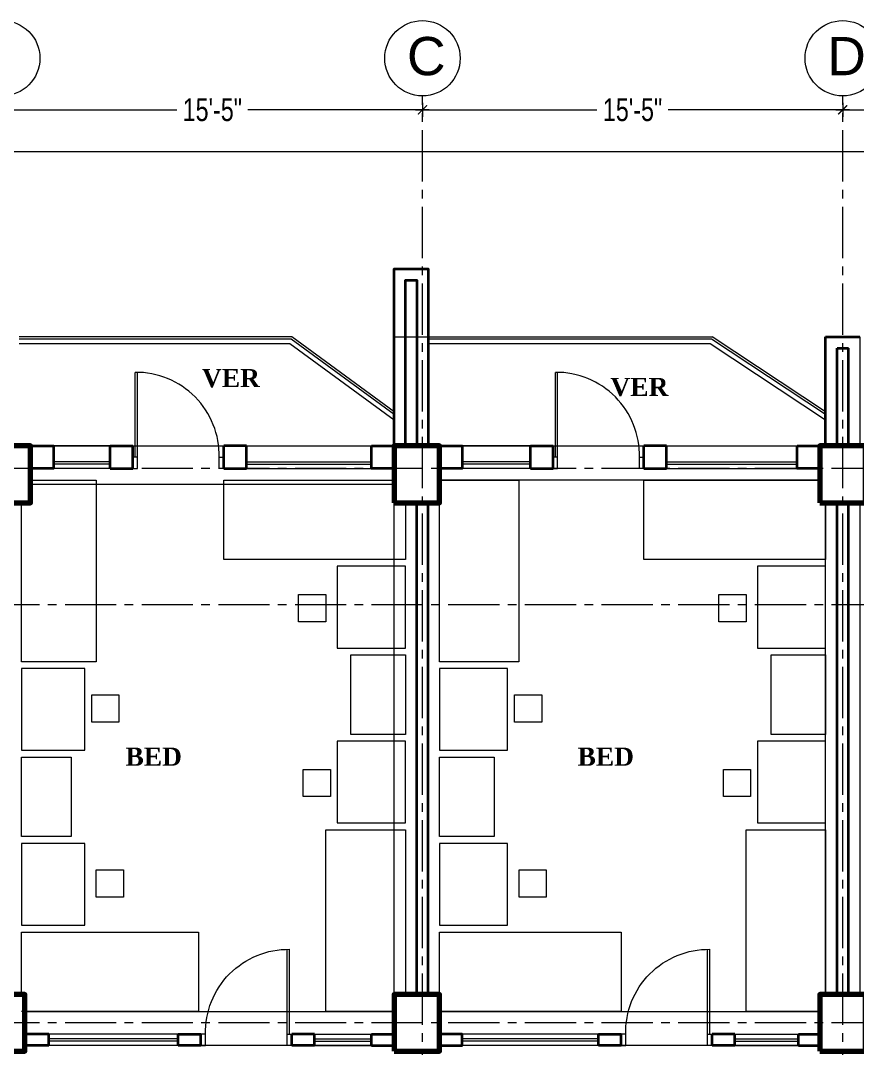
# Model space of a CAD drawing. Header units: feet. Extents: x 25261344 to 25389498, y 30010528 to 30074588.
# Drawn here: x 25362038.9 to 25362407.3, y 30072580.4 to 30073033 of the extents above; entities that cross this region are included whole.
import ezdxf

# ---------------------------------------------------------------- set-up
doc = ezdxf.new("R2010")
doc.units = ezdxf.units.FT
doc.header["$LTSCALE"] = 30
doc.header["$MEASUREMENT"] = 0
doc.header["$PDMODE"] = 32
doc.header["$PDSIZE"] = 15
doc.linetypes.add('CENTER2', pattern=[1.125, 0.75, -0.125, 0.125, -0.125])
doc.layers.get('0').update_dxf_attribs({"lineweight": 5})
for name, color, linetype, lineweight in [('Column', 1, 'Continuous', 80), ('Dim-1', 7, 'Continuous', 9), ('Door', 32, 'Continuous', 5), ('Furnitures', 251, 'Continuous', 9), ('GRADE BEAM', 2, 'Continuous', 20), ('grid text', 252, 'CENTER2', 9), ('line 2', 7, 'Continuous', 13), ('rail', 224, 'Continuous', 9), ('TEXT', 7, 'Continuous', 18), ('WALL', 7, 'Continuous', 35), ('WIN', 142, 'Continuous', 20)]:
    doc.layers.add(name, color=color, linetype=linetype, lineweight=lineweight)
doc.styles.add('RomanS', font='swissl.ttf')
doc.styles.get("Standard").update_dxf_attribs({"font": 'timesbd.ttf'})
doc.styles.add('SWIS_LT', font='swisscl.ttf')
doc.dimstyles.new('dim-02', dxfattribs={"dimtxt": 8, "dimasz": 3, "dimexe": 3, "dimexo": 3, "dimgap": 2, "dimtad": 0, "dimdec": 0, "dimzin": 0, "dimdsep": 46, "dimlunit": 4, "dimtxsty": 'SWIS_LT', "dimblk": 'ARCHTICK', "dimcen": 2, "dimdle": 3, "dimclrd": 256, "dimclre": 256, "dimclrt": 256, "dimadec": 0, "dimazin": 0, "dimtfac": 1, "dimtdec": 0, "dimtix": 1, "dimtmove": 0, "dimatfit": 3, "dimfxl": 0, "dimfrac": 2, "dimtolj": 1, "dimtzin": 1, "dimlwd": -1, "dimarcsym": 0})

# ---------------------------------------------------------------- blocks, each defined once
blk = doc.blocks.new('FG')
at = {"layer": 'Door'}
for p, q in [((-2, -5), (-2, -42.39)), ((-1, -5), (-1, -42.39))]:
    blk.add_line(p, q, dxfattribs=at)
for points in [[(-40, 0), (-38, 0), (-38, -5), (-40, -5)], [(0, 0), (-2, 0), (-2, -5), (0, -5)]]:
    blk.add_lwpolyline(points, dxfattribs=at)
blk.add_arc((-1.44, -5.83), 36.57, 178.7054, 270.6905, dxfattribs=at)
blk = doc.blocks.new('_ArchTick')
at = {"color": 0, "linetype": 'ByBlock', "const_width": 0.15}
blk.add_lwpolyline([(-0.5, -0.5), (0.5, 0.5)], dxfattribs=at)
blk = doc.blocks.new('*D118')
at = {"lineweight": -2}
for p, q in [((25359791.96, 30072996.78), (25359791.96, 30072990.65)), ((25359976.96, 30072996.78), (25359976.96, 30072990.65))]:
    blk.add_line(p, q, dxfattribs=at)
for p, q in [((25359788.96, 30072993.65), (25359868.77, 30072993.65)), ((25359979.96, 30072993.65), (25359900.14, 30072993.65))]:
    blk.add_line(p, q)
at = {"layer": 'Defpoints', "color": 0}
for p in [(25359791.96, 30072999.78), (25359976.96, 30072999.78), (25359976.96, 30072993.65)]:
    blk.add_point(p, dxfattribs=at)
at = {"xscale": 4, "yscale": 4, "zscale": 4, "rotation": 180}
blk.add_blockref('_ArchTick', (25359791.96, 30072993.65), dxfattribs=at)
at = {"xscale": 4, "yscale": 4, "zscale": 4}
blk.add_blockref('_ArchTick', (25359976.96, 30072993.65), dxfattribs=at)
at = {"insert": (25359884.46, 30072993.65), "char_height": 10, "attachment_point": 5, "style": 'SWIS_LT'}
blk.add_mtext('\\A1;15\'-5"', dxfattribs=at)
blk = doc.blocks.new('*D119')
at = {"lineweight": -2}
for p, q in [((25359976.96, 30072996.78), (25359976.96, 30072990.65)), ((25360161.96, 30072996.78), (25360161.96, 30072990.65))]:
    blk.add_line(p, q, dxfattribs=at)
for p, q in [((25359973.96, 30072993.65), (25360053.77, 30072993.65)), ((25360164.96, 30072993.65), (25360085.14, 30072993.65))]:
    blk.add_line(p, q)
at = {"layer": 'Defpoints', "color": 0}
for p in [(25359976.96, 30072999.78), (25360161.96, 30072999.78), (25360161.96, 30072993.65)]:
    blk.add_point(p, dxfattribs=at)
at = {"xscale": 4, "yscale": 4, "zscale": 4, "rotation": 180}
blk.add_blockref('_ArchTick', (25359976.96, 30072993.65), dxfattribs=at)
at = {"xscale": 4, "yscale": 4, "zscale": 4}
blk.add_blockref('_ArchTick', (25360161.96, 30072993.65), dxfattribs=at)
at = {"insert": (25360069.46, 30072993.65), "char_height": 10, "attachment_point": 5, "style": 'SWIS_LT'}
blk.add_mtext('\\A1;15\'-5"', dxfattribs=at)
blk = doc.blocks.new('*D120')
at = {"lineweight": -2}
for p, q in [((25360161.96, 30072996.78), (25360161.96, 30072990.65)), ((25360346.96, 30072996.78), (25360346.96, 30072990.65))]:
    blk.add_line(p, q, dxfattribs=at)
for p, q in [((25360158.96, 30072993.65), (25360238.77, 30072993.65)), ((25360349.96, 30072993.65), (25360270.14, 30072993.65))]:
    blk.add_line(p, q)
at = {"layer": 'Defpoints', "color": 0}
for p in [(25360161.96, 30072999.78), (25360346.96, 30072999.78), (25360346.96, 30072993.65)]:
    blk.add_point(p, dxfattribs=at)
at = {"xscale": 4, "yscale": 4, "zscale": 4, "rotation": 180}
blk.add_blockref('_ArchTick', (25360161.96, 30072993.65), dxfattribs=at)
at = {"xscale": 4, "yscale": 4, "zscale": 4}
blk.add_blockref('_ArchTick', (25360346.96, 30072993.65), dxfattribs=at)
at = {"insert": (25360254.46, 30072993.65), "char_height": 10, "attachment_point": 5, "style": 'SWIS_LT'}
blk.add_mtext('\\A1;15\'-5"', dxfattribs=at)
blk = doc.blocks.new('*D156')
at = {"layer": 'Defpoints', "color": 0}
for p in [(25362578.31, 30072953.7), (25361790.74, 30072143.7), (25362763.31, 30072143.7)]:
    blk.add_point(p, dxfattribs=at)
at = {"layer": 'Dim-1'}
for p, q in [((25361790.74, 30072956.7), (25361790.74, 30072561.75)), ((25361790.74, 30072140.7), (25361790.74, 30072535.65))]:
    blk.add_line(p, q, dxfattribs=at)
at = {"layer": 'Dim-1', "lineweight": -2}
for p, q in [((25361800.74, 30072953.7), (25361787.74, 30072953.7)), ((25361800.74, 30072143.7), (25361787.74, 30072143.7))]:
    blk.add_line(p, q, dxfattribs=at)
at = {"layer": 'Dim-1', "xscale": 3, "yscale": 3, "zscale": 3}
for p, rotation in [((25361790.74, 30072953.7), 90), ((25361790.74, 30072143.7), 270)]:
    blk.add_blockref('_ArchTick', p, dxfattribs=dict(at, rotation=rotation))
at = {"layer": 'Dim-1', "insert": (25361790.74, 30072548.7), "char_height": 8, "attachment_point": 5, "rotation": 90, "style": 'SWIS_LT'}
blk.add_mtext('\\A1;67\'-6"', dxfattribs=at)
blk = doc.blocks.new('*D157')
at = {"layer": 'Defpoints', "color": 0}
for p in [(25363292.31, 30072975.27), (25361838.31, 30072893.7), (25363292.31, 30072785.7)]:
    blk.add_point(p, dxfattribs=at)
at = {"layer": 'Dim-1'}
for p, q in [((25361835.31, 30072975.27), (25362549.85, 30072975.27)), ((25363295.31, 30072975.27), (25362580.76, 30072975.27))]:
    blk.add_line(p, q, dxfattribs=at)
at = {"layer": 'Dim-1', "lineweight": -2}
for p, q in [((25361838.31, 30072965.27), (25361838.31, 30072978.27)), ((25363292.31, 30072965.27), (25363292.31, 30072978.27))]:
    blk.add_line(p, q, dxfattribs=at)
at = {"layer": 'Dim-1', "xscale": 3, "yscale": 3, "zscale": 3, "rotation": 180}
blk.add_blockref('_ArchTick', (25361838.31, 30072975.27), dxfattribs=at)
at = {"layer": 'Dim-1', "xscale": 3, "yscale": 3, "zscale": 3}
blk.add_blockref('_ArchTick', (25363292.31, 30072975.27), dxfattribs=at)
at = {"layer": 'Dim-1', "insert": (25362565.31, 30072975.27), "char_height": 8, "attachment_point": 5, "style": 'SWIS_LT'}
blk.add_mtext('\\A1;121\'-2"', dxfattribs=at)
blk = doc.blocks.new('T B')
at = {"layer": 'GRADE BEAM'}
for points in [[(25352618.54, 30069446.57), (25352633.54, 30069446.57), (25352633.54, 30069398.57), (25352618.54, 30069398.57)], [(25352808.54, 30069446.57), (25352823.54, 30069446.57), (25352823.54, 30069398.57), (25352808.54, 30069398.57)], [(25352618.54, 30069398.57), (25352618.54, 30069381.57), (25352458.54, 30069381.57), (25352458.54, 30069398.57)], [(25352806.04, 30069398.57), (25352806.04, 30069383.57), (25352638.54, 30069383.57), (25352638.54, 30069398.57)], [(25352618.54, 30069373.57), (25352633.54, 30069373.57), (25352633.54, 30069157.07), (25352618.54, 30069157.07)], [(25352808.54, 30069373.57), (25352823.54, 30069373.57), (25352823.54, 30069157.07), (25352808.54, 30069157.07)], [(25352618.54, 30069149.57), (25352618.54, 30069134.57), (25352456.04, 30069134.57), (25352456.04, 30069149.57)], [(25352806.04, 30069149.57), (25352806.04, 30069134.57), (25352638.54, 30069134.57), (25352638.54, 30069149.57)]]:
    blk.add_lwpolyline(points, close=True, dxfattribs=at)
blk = doc.blocks.new('COL2')
at = {"layer": 'Column'}
for points in [[(165, -25), (185, -25), (185, 0), (165, 0)], [(345, -25), (365, -25), (365, 0), (345, 0)], [(532.5, -25), (552.5, -25), (552.5, 0), (532.5, 0)], [(162.5, -266.5), (182.5, -266.5), (182.5, -241.5), (162.5, -241.5)], [(345, -266.5), (365, -266.5), (365, -241.5), (345, -241.5)], [(532.5, -266.5), (552.5, -266.5), (552.5, -241.5), (532.5, -241.5)]]:
    blk.add_lwpolyline(points, close=True, dxfattribs=at)
at = {"layer": 'GRADE BEAM'}
blk.add_blockref('T B', (-25352273.54, -30069398.57), dxfattribs=at)
blk = doc.blocks.new('DGFGSDFG')
at = {"layer": 'grid text'}
for p, q in [((25359976.96, 30072118.41), (25359976.96, 30072999.78)), ((25360161.96, 30072118.41), (25360161.96, 30072999.78)), ((25361090.85, 30072835.7), (25359529.41, 30072835.7)), ((25361090.85, 30072775.7), (25359529.41, 30072775.7)), ((25361090.85, 30072591.7), (25359529.41, 30072591.7))]:
    blk.add_line(p, q, dxfattribs=at)
at = {"layer": 'grid text', "linetype": 'Continuous'}
for centre in [(25359791.96, 30073016.37), (25359976.96, 30073016.37), (25360161.96, 30073016.37)]:
    blk.add_circle(centre, 16.59, dxfattribs=at)
at = {"layer": 'grid text', "char_height": 16.842, "attachment_point": 1, "style": 'RomanS'}
for s, insert in [('{\\C256;C}', (25359970.15, 30073025.74)), ('{\\C256;D}', (25360155.15, 30073025.74))]:
    blk.add_mtext_dynamic_manual_height_columns(s, width=25.401, gutter_width=84.21, heights=[32.6], dxfattribs=dict(at, insert=insert))
for base, p1, p2, picture, middle in [((25359976.96, 30072993.65), (25359791.96, 30072999.78), (25359976.96, 30072999.78), '*D118', (25359884.46, 30072993.65)), ((25360161.96, 30072993.65), (25359976.96, 30072999.78), (25360161.96, 30072999.78), '*D119', (25360069.46, 30072993.65)), ((25360346.96, 30072993.65), (25360161.96, 30072999.78), (25360346.96, 30072999.78), '*D120', (25360254.46, 30072993.65))]:
    dim = blk.add_linear_dim(base=base, p1=p1, p2=p2, dimstyle='dim-02', override={"dimtxt": 10, "dimtmove": 1, "dimfxl": 10})
    dim.commit()
    dim.dimension.update_dxf_attribs({"geometry": picture, "text_midpoint": middle})

msp = doc.modelspace()

# ---------------------------------------------------------------- linework, layer by layer
at = {"layer": 'Furnitures'}
for points in [[(25362043.31, 30072830.7), (25362072.18, 30072830.7), (25362072.18, 30072750.7), (25362039.31, 30072750.7), (25362039.31, 30072820.7)], [(25362208.31, 30072820.7), (25362208.31, 30072795.7), (25362128.31, 30072795.7), (25362128.31, 30072830.7), (25362203.31, 30072830.7)], [(25362223.31, 30072830.7), (25362258.31, 30072830.7), (25362258.31, 30072750.7), (25362223.31, 30072750.7), (25362223.31, 30072820.7)], [(25362393.31, 30072820.7), (25362393.31, 30072795.7), (25362313.31, 30072795.7), (25362313.31, 30072830.7), (25362390.81, 30072830.7)], [(25362203.31, 30072596.7), (25362173.31, 30072596.7), (25362173.31, 30072676.7), (25362208.31, 30072676.7), (25362208.31, 30072604.2)], [(25362390.81, 30072596.7), (25362358.31, 30072596.7), (25362358.31, 30072676.7), (25362393.31, 30072676.7), (25362393.31, 30072604.2)], [(25362039.31, 30072604.2), (25362039.31, 30072631.7), (25362117.18, 30072631.7), (25362117.18, 30072596.7), (25362039.31, 30072596.7)], [(25362223.31, 30072604.2), (25362223.31, 30072631.7), (25362303.31, 30072631.7), (25362303.31, 30072596.7), (25362223.31, 30072596.7)]]:
    msp.add_lwpolyline(points, dxfattribs=at)
for points in [[(25362208.31, 30072792.7), (25362178.31, 30072792.7), (25362178.31, 30072756.7), (25362208.31, 30072756.7)], [(25362393.31, 30072792.7), (25362363.31, 30072792.7), (25362363.31, 30072756.7), (25362393.31, 30072756.7)], [(25362161.29, 30072780.31), (25362173.29, 30072780.31), (25362173.29, 30072768.31), (25362161.29, 30072768.31)], [(25362346.29, 30072780.31), (25362358.29, 30072780.31), (25362358.29, 30072768.31), (25362346.29, 30072768.31)], [(25362208.31, 30072718.7), (25362184.31, 30072718.7), (25362184.31, 30072753.7), (25362208.31, 30072753.7)], [(25362393.31, 30072718.7), (25362369.31, 30072718.7), (25362369.31, 30072753.7), (25362393.31, 30072753.7)], [(25362039.31, 30072711.7), (25362067.18, 30072711.7), (25362067.18, 30072747.7), (25362039.31, 30072747.7)], [(25362223.31, 30072711.7), (25362253.31, 30072711.7), (25362253.31, 30072747.7), (25362223.31, 30072747.7)], [(25362082.2, 30072724.08), (25362070.2, 30072724.08), (25362070.2, 30072736.08), (25362082.2, 30072736.08)], [(25362268.32, 30072724.08), (25362256.32, 30072724.08), (25362256.32, 30072736.08), (25362268.32, 30072736.08)], [(25362208.31, 30072715.7), (25362178.31, 30072715.7), (25362178.31, 30072679.7), (25362208.31, 30072679.7)], [(25362393.31, 30072715.7), (25362363.31, 30072715.7), (25362363.31, 30072679.7), (25362393.31, 30072679.7)], [(25362039.31, 30072708.7), (25362061.18, 30072708.7), (25362061.18, 30072673.7), (25362039.31, 30072673.7)], [(25362039.31, 30072708.7), (25362061.18, 30072708.7), (25362061.18, 30072673.7), (25362039.31, 30072673.7)], [(25362223.31, 30072708.7), (25362247.31, 30072708.7), (25362247.31, 30072673.7), (25362223.31, 30072673.7)], [(25362223.31, 30072708.7), (25362247.31, 30072708.7), (25362247.31, 30072673.7), (25362223.31, 30072673.7)], [(25362163.29, 30072703.31), (25362175.29, 30072703.31), (25362175.29, 30072691.31), (25362163.29, 30072691.31)], [(25362348.29, 30072703.31), (25362360.29, 30072703.31), (25362360.29, 30072691.31), (25362348.29, 30072691.31)], [(25362039.31, 30072634.7), (25362067.18, 30072634.7), (25362067.18, 30072670.7), (25362039.31, 30072670.7)], [(25362223.31, 30072634.7), (25362253.31, 30072634.7), (25362253.31, 30072670.7), (25362223.31, 30072670.7)], [(25362084.2, 30072647.08), (25362072.2, 30072647.08), (25362072.2, 30072659.08), (25362084.2, 30072659.08)], [(25362270.32, 30072647.08), (25362258.32, 30072647.08), (25362258.32, 30072659.08), (25362270.32, 30072659.08)]]:
    msp.add_lwpolyline(points, close=True, dxfattribs=at)
at = {"layer": 'line 2'}
for p in [(25362218.31, 30072893.7), (25362393.31, 30072860.7)]:
    msp.add_line(p, (25362343.31, 30072893.7), dxfattribs=at)
msp.add_lwpolyline([(25362203.31, 30072860.7), (25362158.31, 30072893.7), (25362038.31, 30072893.7)], dxfattribs=at)
at = {"layer": 'rail'}
for p, q in [((25362158.01, 30072892.7), (25362038.31, 30072892.7)), ((25362203.31, 30072859.5), (25362158.01, 30072892.7)), ((25362343.01, 30072892.7), (25362218.31, 30072892.7)), ((25362393.31, 30072859.5), (25362343.01, 30072892.7)), ((25362157.41, 30072890.7), (25362038.31, 30072890.7)), ((25362203.31, 30072857.1), (25362157.41, 30072890.7)), ((25362342.41, 30072890.7), (25362218.31, 30072890.7)), ((25362393.31, 30072857.1), (25362342.41, 30072890.7))]:
    msp.add_line(p, q, dxfattribs=at)
at = {"layer": 'WALL', "ltscale": 10}
for p, q in [((25362393.31, 30072845.7), (25362393.31, 30072893.7)), ((25362393.31, 30072893.7), (25362408.31, 30072893.7)), ((25362398.31, 30072845.7), (25362398.31, 30072888.7)), ((25362398.31, 30072888.7), (25362403.31, 30072888.7)), ((25362403.31, 30072845.7), (25362403.31, 30072888.7)), ((25362078.31, 30072845.7), (25362088.31, 30072845.7)), ((25362128.31, 30072835.7), (25362128.31, 30072845.7)), ((25362138.31, 30072845.7), (25362128.31, 30072845.7)), ((25362138.31, 30072835.7), (25362138.31, 30072845.7)), ((25362263.31, 30072845.7), (25362273.31, 30072845.7)), ((25362313.31, 30072835.7), (25362313.31, 30072845.7)), ((25362323.31, 30072845.7), (25362313.31, 30072845.7)), ((25362323.31, 30072835.7), (25362323.31, 30072845.7)), ((25362078.31, 30072835.7), (25362088.31, 30072835.7)), ((25362128.31, 30072835.7), (25362138.31, 30072835.7)), ((25362263.31, 30072835.7), (25362273.31, 30072835.7)), ((25362313.31, 30072835.7), (25362323.31, 30072835.7)), ((25362213.31, 30072604.2), (25362213.31, 30072820.7)), ((25362218.31, 30072604.2), (25362218.31, 30072820.7)), ((25362398.31, 30072604.2), (25362398.31, 30072820.7)), ((25362403.31, 30072604.2), (25362403.31, 30072820.7)), ((25362051.31, 30072586.7), (25362040.81, 30072586.7)), ((25362051.31, 30072581.7), (25362051.31, 30072586.7)), ((25362108.31, 30072581.7), (25362108.31, 30072586.7)), ((25362108.31, 30072586.7), (25362118.31, 30072586.7)), ((25362118.31, 30072581.7), (25362118.31, 30072586.7)), ((25362168.31, 30072586.7), (25362158.31, 30072586.7)), ((25362193.31, 30072586.7), (25362203.31, 30072586.7)), ((25362293.31, 30072581.7), (25362293.31, 30072586.7)), ((25362293.31, 30072586.7), (25362303.31, 30072586.7)), ((25362303.31, 30072581.7), (25362303.31, 30072586.7)), ((25362353.31, 30072586.7), (25362343.31, 30072586.7)), ((25362381.31, 30072586.7), (25362390.81, 30072586.7)), ((25362051.31, 30072581.7), (25362040.81, 30072581.7)), ((25362118.31, 30072581.7), (25362108.31, 30072581.7)), ((25362168.31, 30072581.7), (25362158.31, 30072581.7)), ((25362193.31, 30072581.7), (25362203.31, 30072581.7)), ((25362303.31, 30072581.7), (25362293.31, 30072581.7)), ((25362353.31, 30072581.7), (25362343.31, 30072581.7)), ((25362381.31, 30072581.7), (25362390.81, 30072581.7))]:
    msp.add_line(p, q, dxfattribs=at)
for points in [[(25362203.31, 30072845.7), (25362203.31, 30072923.7), (25362218.31, 30072923.7), (25362218.31, 30072845.7)], [(25362208.31, 30072845.7), (25362208.31, 30072918.7), (25362213.31, 30072918.7), (25362213.31, 30072845.7)], [(25362078.31, 30072835.7), (25362078.31, 30072845.7)], [(25362088.31, 30072835.7), (25362088.31, 30072845.7)], [(25362263.31, 30072835.7), (25362263.31, 30072845.7)], [(25362273.31, 30072835.7), (25362273.31, 30072845.7)], [(25362158.31, 30072581.7), (25362158.31, 30072586.7)], [(25362168.31, 30072581.7), (25362168.31, 30072586.7)], [(25362193.31, 30072581.7), (25362193.31, 30072586.7)], [(25362223.31, 30072581.7), (25362233.31, 30072581.7), (25362233.31, 30072586.7), (25362223.31, 30072586.7)], [(25362343.31, 30072581.7), (25362343.31, 30072586.7)], [(25362353.31, 30072581.7), (25362353.31, 30072586.7)], [(25362381.31, 30072581.7), (25362381.31, 30072586.7)]]:
    msp.add_lwpolyline(points, dxfattribs=at)
for points in [[(25362043.31, 30072845.7), (25362053.31, 30072845.7), (25362053.31, 30072835.7), (25362043.31, 30072835.7)], [(25362193.31, 30072845.7), (25362203.31, 30072845.7), (25362203.31, 30072835.7), (25362193.31, 30072835.7)], [(25362223.31, 30072845.7), (25362233.31, 30072845.7), (25362233.31, 30072835.7), (25362223.31, 30072835.7)], [(25362380.81, 30072845.7), (25362390.81, 30072845.7), (25362390.81, 30072835.7), (25362380.81, 30072835.7)]]:
    msp.add_lwpolyline(points, close=True, dxfattribs=at)
at = {"layer": 'WIN'}
for p, q in [((25362078.31, 30072845.7), (25362048.31, 30072845.7)), ((25362138.31, 30072845.7), (25362198.31, 30072845.7)), ((25362263.31, 30072845.7), (25362233.31, 30072845.7)), ((25362323.31, 30072845.7), (25362383.31, 30072845.7)), ((25362078.31, 30072838.7), (25362053.31, 30072838.7)), ((25362138.31, 30072838.7), (25362193.31, 30072838.7)), ((25362263.31, 30072838.7), (25362233.31, 30072838.7)), ((25362323.31, 30072838.7), (25362380.81, 30072838.7)), ((25362078.31, 30072835.7), (25362048.31, 30072835.7)), ((25362078.31, 30072837.7), (25362053.31, 30072837.7)), ((25362138.31, 30072837.7), (25362193.31, 30072837.7)), ((25362138.31, 30072835.7), (25362198.31, 30072835.7)), ((25362263.31, 30072837.7), (25362233.31, 30072837.7)), ((25362263.31, 30072835.7), (25362233.31, 30072835.7)), ((25362323.31, 30072837.7), (25362380.81, 30072837.7)), ((25362323.31, 30072835.7), (25362383.31, 30072835.7)), ((25362108.31, 30072586.7), (25362051.31, 30072586.7)), ((25362168.31, 30072586.7), (25362193.31, 30072586.7)), ((25362293.31, 30072586.7), (25362233.31, 30072586.7)), ((25362353.31, 30072586.7), (25362381.31, 30072586.7)), ((25362108.31, 30072584.7), (25362051.31, 30072584.7)), ((25362108.31, 30072583.7), (25362051.31, 30072583.7)), ((25362108.31, 30072581.7), (25362051.31, 30072581.7)), ((25362168.31, 30072584.7), (25362193.31, 30072584.7)), ((25362168.31, 30072583.7), (25362193.31, 30072583.7)), ((25362168.31, 30072581.7), (25362193.31, 30072581.7)), ((25362293.31, 30072584.7), (25362233.31, 30072584.7)), ((25362293.31, 30072583.7), (25362233.31, 30072583.7)), ((25362293.31, 30072581.7), (25362233.31, 30072581.7)), ((25362353.31, 30072584.7), (25362381.31, 30072584.7)), ((25362353.31, 30072583.7), (25362381.31, 30072583.7)), ((25362353.31, 30072581.7), (25362381.31, 30072581.7))]:
    msp.add_line(p, q, dxfattribs=at)

# ---------------------------------------------------------------- block references
msp.add_blockref('DGFGSDFG', (2238.85, 0))
at = {"layer": 'Dim-1'}
msp.add_blockref('COL2', (25361858.31, 30072845.7), dxfattribs=at)
at = {"layer": 'Door', "color": 2, "rotation": 180}
for p in [(25362088.31, 30072835.7), (25362273.31, 30072835.7)]:
    msp.add_blockref('FG', p, dxfattribs=at)
at = {"layer": 'Door', "color": 2, "xscale": -1, "rotation": 180}
for p in [(25362158.31, 30072581.7), (25362343.31, 30072581.7)]:
    msp.add_blockref('FG', p, dxfattribs=at)

# ---------------------------------------------------------------- texts
at = {"layer": 'TEXT', "ltscale": 10, "char_height": 8, "width": 179.7812, "attachment_point": 7}
for s, insert in [('VER', (25362118.74, 30072871.39)), ('VER', (25362298.55, 30072867.49)), ('BED', (25362085.07, 30072704.87)), ('BED', (25362284.07, 30072704.87))]:
    msp.add_mtext(s, dxfattribs=dict(at, insert=insert))

# ---------------------------------------------------------------- dimensions: what is measured, and where the dimension line sits
at = {"layer": 'Dim-1'}
dim = msp.add_linear_dim(base=(25363292.31, 30072975.27), p1=(25361838.31, 30072893.7), p2=(25363292.31, 30072785.7), dimstyle='dim-02', override={"dimtxt": 8, "dimfxl": 10}, dxfattribs=at)
dim.commit()
dim.dimension.update_dxf_attribs({"geometry": '*D157', "text_midpoint": (25362565.31, 30072975.27)})
dim = msp.add_linear_dim(base=(25361790.74, 30072143.7), p1=(25362578.31, 30072953.7), p2=(25362763.31, 30072143.7), angle=90, dimstyle='dim-02', override={"dimtxt": 8, "dimfxl": 10}, dxfattribs=at)
dim.commit()
dim.dimension.update_dxf_attribs({"geometry": '*D156', "text_midpoint": (25361790.74, 30072548.7)})

doc.saveas('drawing.dxf')
